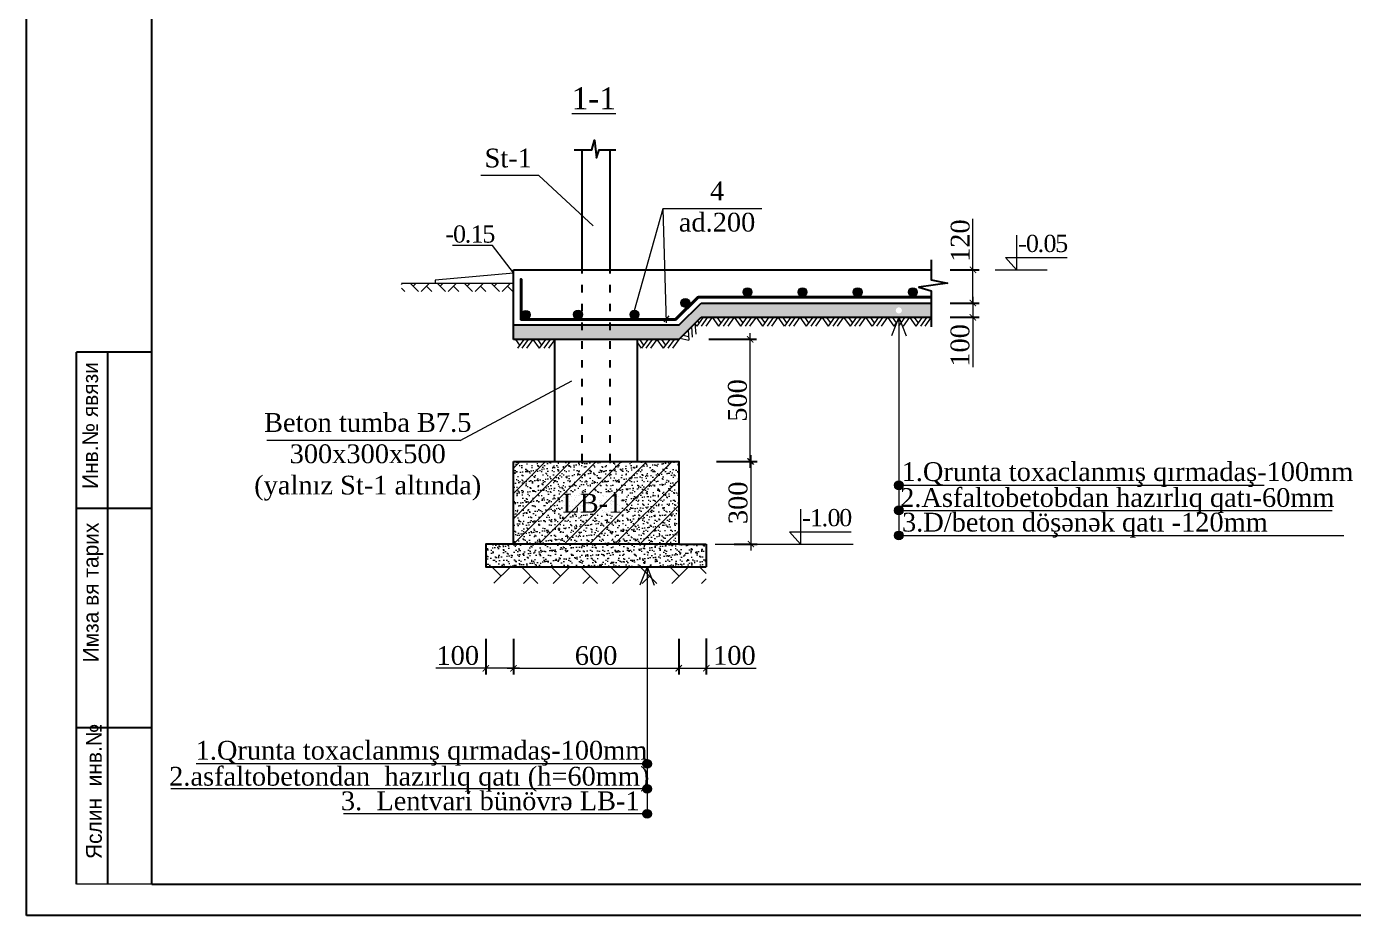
# Model space of a CAD drawing. Header units: millimetres. Extents: x 873544 to 1143527, y -837564 to -766512.
# Drawn here: x 1058726 to 1079909, y -794960 to -780763 of the extents above; entities that cross this region are included whole.
import ezdxf

# ---------------------------------------------------------------- set-up
doc = ezdxf.new("R2010")
doc.units = ezdxf.units.MM
doc.linetypes.add('ACAD_ISO03W100', pattern=[30, 12, -18])
for name, color, linetype, lineweight in [('Seviyyenin shaquli isharesi', 7, 'Continuous', 9), ('Xarici razm.-1', 7, 'Continuous', 9), ('Xarici razm.-2', 7, 'Continuous', 9), ('Yazı-2', 7, 'Continuous', 15)]:
    doc.layers.add(name, color=color, linetype=linetype, lineweight=lineweight)
doc.styles.add('CP_ATTR', font='A3TI(LA).TTF')
doc.styles.get("Standard").update_dxf_attribs({"font": 'times.ttf'})
doc.styles.add('Times New  Roman', font='times.ttf')
doc.styles.add('Times New Roman', font='times.ttf', dxfattribs={"height": 300})
doc.dimstyles.new('Times Roman', dxfattribs={"dimtxt": 350, "dimasz": 100, "dimexe": 100, "dimexo": 300, "dimgap": 50, "dimtad": 1, "dimdec": 0, "dimzin": 0, "dimdsep": 46, "dimtxsty": 'Times New Roman', "dimblk": 'ARCHTICK', "dimcen": -1, "dimdle": 100, "dimclrd": 256, "dimclre": 256, "dimclrt": 256, "dimadec": 0, "dimazin": 0, "dimtfac": 1, "dimtdec": 0, "dimtmove": 0, "dimatfit": 3, "dimfxl": 100, "dimtolj": 1, "dimtzin": 0, "dimlwd": 0, "dimarcsym": 0})
pattern_1 = [(37.5, (281916.9, -706388.2), (-4.000078, 122.353309), [0, -96.52, 0, -107.95, 0, -103.1875]), (7.5, (281916.9, -706388.2), (112.38082, 179.206275), [0, -52.07, 0, -86.995, 0, -33.3375]), (327.5, (281838.79, -706388.2), (197.748093, 0.359296), [0, -31.75, 0, -114.3, 0, -149.225]), (317.5, (281838.79, -706388.2), (190.889113, 55.73233), [0, -15.875, 0, -74.93, 0, -85.725])]

# ---------------------------------------------------------------- blocks, each defined once
blk = doc.blocks.new('_ArchTick')
at = {"color": 0, "linetype": 'ByBlock', "const_width": 0.15}
blk.add_lwpolyline([(-0.5, -0.5), (0.5, 0.5)], dxfattribs=at)
blk = doc.blocks.new('*D220')
at = {"layer": 'Defpoints', "color": 0, "transparency": 16777216}
for p in [(1069694, -787710), (1069720, -789030), (1070289, -789030)]:
    blk.add_point(p, dxfattribs=at)
at = {"layer": 'Xarici razm.-1', "lineweight": -2, "transparency": 16777216}
for p, q in [((1069994, -787710), (1070389, -787710)), ((1070020, -789030), (1070389, -789030))]:
    blk.add_line(p, q, dxfattribs=at)
at = {"layer": 'Xarici razm.-1', "lineweight": 0, "transparency": 16777216}
blk.add_line((1070289, -787610), (1070289, -789130), dxfattribs=at)
at = {"layer": 'Xarici razm.-1', "lineweight": 0, "transparency": 16777216, "xscale": 100, "yscale": 100, "zscale": 100}
for p, rotation in [((1070289, -787710), 90), ((1070289, -789030), 270)]:
    blk.add_blockref('_ArchTick', p, dxfattribs=dict(at, rotation=rotation))
at = {"layer": 'Xarici razm.-1', "lineweight": 5, "transparency": 16777216, "insert": (1070086, -788370), "char_height": 300, "attachment_point": 5, "rotation": 90, "style": 'Times New Roman'}
blk.add_mtext('\\A1;{\\fTimes New Roman|b0|i0|c238|p18;300}', dxfattribs=at)
blk = doc.blocks.new('*D221')
at = {"layer": 'Defpoints', "color": 0, "transparency": 16777216}
for p in [(1066498, -790242), (1069138, -790242), (1069138, -791013)]:
    blk.add_point(p, dxfattribs=at)
at = {"layer": 'Xarici razm.-1', "lineweight": -2, "transparency": 16777216}
for p, q in [((1066498, -790542), (1066498, -791113)), ((1069138, -790542), (1069138, -791113))]:
    blk.add_line(p, q, dxfattribs=at)
at = {"layer": 'Xarici razm.-1', "lineweight": 0, "transparency": 16777216}
blk.add_line((1066398, -791013), (1069238, -791013), dxfattribs=at)
at = {"layer": 'Xarici razm.-1', "lineweight": 0, "transparency": 16777216, "xscale": 100, "yscale": 100, "zscale": 100, "rotation": 180}
blk.add_blockref('_ArchTick', (1066498, -791013), dxfattribs=at)
at = {"layer": 'Xarici razm.-1', "lineweight": 0, "transparency": 16777216, "xscale": 100, "yscale": 100, "zscale": 100}
blk.add_blockref('_ArchTick', (1069138, -791013), dxfattribs=at)
at = {"layer": 'Xarici razm.-1', "lineweight": 5, "transparency": 16777216, "insert": (1067818, -790811), "char_height": 300, "attachment_point": 5, "style": 'Times New Roman'}
blk.add_mtext('\\A1;{\\fTimes New Roman|b0|i0|c238|p18;600}', dxfattribs=at)
blk = doc.blocks.new('*D222')
at = {"layer": 'Defpoints', "color": 0, "transparency": 16777216}
for p in [(1069138, -790242), (1069578, -790237), (1069578, -791011)]:
    blk.add_point(p, dxfattribs=at)
at = {"layer": 'Xarici razm.-1', "lineweight": -2, "transparency": 16777216}
for p, q in [((1069578, -790537), (1069578, -791111)), ((1069138, -790542), (1069138, -791111))]:
    blk.add_line(p, q, dxfattribs=at)
at = {"layer": 'Xarici razm.-1', "lineweight": 0, "transparency": 16777216}
for p, q in [((1069038, -791011), (1069578, -791011)), ((1069578, -791011), (1070375, -791011))]:
    blk.add_line(p, q, dxfattribs=at)
at = {"layer": 'Xarici razm.-1', "lineweight": 0, "transparency": 16777216, "xscale": 100, "yscale": 100, "zscale": 100, "rotation": 180}
blk.add_blockref('_ArchTick', (1069138, -791011), dxfattribs=at)
at = {"layer": 'Xarici razm.-1', "lineweight": 0, "transparency": 16777216, "xscale": 100, "yscale": 100, "zscale": 100}
blk.add_blockref('_ArchTick', (1069578, -791011), dxfattribs=at)
at = {"layer": 'Xarici razm.-1', "lineweight": 5, "transparency": 16777216, "insert": (1070026, -790809), "char_height": 300, "attachment_point": 5, "style": 'Times New Roman'}
blk.add_mtext('\\A1;{\\fTimes New Roman|b0|i0|c238|p18;100}', dxfattribs=at)
blk = doc.blocks.new('*D223')
at = {"layer": 'Defpoints', "color": 0, "transparency": 16777216}
for p in [(1066058, -790242), (1066498, -790242), (1066058, -791013)]:
    blk.add_point(p, dxfattribs=at)
at = {"layer": 'Xarici razm.-1', "lineweight": -2, "transparency": 16777216}
for p, q in [((1066058, -790542), (1066058, -791113)), ((1066498, -790542), (1066498, -791113))]:
    blk.add_line(p, q, dxfattribs=at)
at = {"layer": 'Xarici razm.-1', "lineweight": 0, "transparency": 16777216}
for p, q in [((1066058, -791013), (1065261, -791013)), ((1066598, -791013), (1066058, -791013))]:
    blk.add_line(p, q, dxfattribs=at)
at = {"layer": 'Xarici razm.-1', "lineweight": 0, "transparency": 16777216, "xscale": 100, "yscale": 100, "zscale": 100, "rotation": 180}
blk.add_blockref('_ArchTick', (1066058, -791013), dxfattribs=at)
at = {"layer": 'Xarici razm.-1', "lineweight": 0, "transparency": 16777216, "xscale": 100, "yscale": 100, "zscale": 100}
blk.add_blockref('_ArchTick', (1066498, -791013), dxfattribs=at)
at = {"layer": 'Xarici razm.-1', "lineweight": 5, "transparency": 16777216, "insert": (1065610, -790810), "char_height": 300, "attachment_point": 5, "style": 'Times New Roman'}
blk.add_mtext('\\A1;{\\fTimes New Roman|b0|i0|c238|p18;100}', dxfattribs=at)
blk = doc.blocks.new('*D358')
at = {"layer": 'Defpoints', "color": 0, "transparency": 16777216}
for p in [(1073170, -784649), (1073170, -785179), (1073835, -785179)]:
    blk.add_point(p, dxfattribs=at)
at = {"layer": 'Xarici razm.-1', "lineweight": 0, "transparency": 16777216}
for p, q in [((1073835, -784649), (1073835, -783835)), ((1073835, -785179), (1073835, -784549))]:
    blk.add_line(p, q, dxfattribs=at)
at = {"layer": 'Xarici razm.-1', "lineweight": -2, "transparency": 16777216}
for p, q in [((1073470, -784649), (1073935, -784649)), ((1073470, -785179), (1073935, -785179))]:
    blk.add_line(p, q, dxfattribs=at)
at = {"layer": 'Xarici razm.-1', "lineweight": 0, "transparency": 16777216, "xscale": 100, "yscale": 100, "zscale": 100}
for p, rotation in [((1073835, -784649), 90), ((1073835, -785179), 270)]:
    blk.add_blockref('_ArchTick', p, dxfattribs=dict(at, rotation=rotation))
at = {"layer": 'Xarici razm.-1', "lineweight": 5, "transparency": 16777216, "insert": (1073632, -784183), "char_height": 300, "attachment_point": 5, "rotation": 90, "style": 'Times New Roman'}
blk.add_mtext('\\A1;{\\fTimes New Roman|b0|i0|c238|p18;120}', dxfattribs=at)
blk = doc.blocks.new('*D254')
at = {"layer": 'Defpoints', "color": 0, "transparency": 16777216}
for p in [(1069320, -785759), (1070278, -785759), (1069438, -787710)]:
    blk.add_point(p, dxfattribs=at)
at = {"layer": 'Xarici razm.-1', "lineweight": 0, "transparency": 16777216}
blk.add_line((1070278, -787810), (1070278, -785659), dxfattribs=at)
at = {"layer": 'Xarici razm.-1', "lineweight": -2, "transparency": 16777216}
for p, q in [((1069620, -785759), (1070378, -785759)), ((1069738, -787710), (1070378, -787710))]:
    blk.add_line(p, q, dxfattribs=at)
at = {"layer": 'Xarici razm.-1', "lineweight": 0, "transparency": 16777216, "xscale": 100, "yscale": 100, "zscale": 100}
for p, rotation in [((1070278, -785759), 90), ((1070278, -787710), 270)]:
    blk.add_blockref('_ArchTick', p, dxfattribs=dict(at, rotation=rotation))
at = {"layer": 'Xarici razm.-1', "lineweight": 5, "transparency": 16777216, "insert": (1070076, -786735), "char_height": 300, "attachment_point": 5, "rotation": 90, "style": 'Times New Roman'}
blk.add_mtext('\\A1;{\\fTimes New Roman|b0|i0|c238|p18;500}', dxfattribs=at)
blk = doc.blocks.new('*D364')
at = {"layer": 'Defpoints', "color": 0, "transparency": 16777216}
for p in [(1073170, -785179), (1073170, -785407), (1073832, -785407)]:
    blk.add_point(p, dxfattribs=at)
at = {"layer": 'Xarici razm.-1', "lineweight": -2, "transparency": 16777216}
for p, q in [((1073470, -785179), (1073932, -785179)), ((1073470, -785407), (1073932, -785407))]:
    blk.add_line(p, q, dxfattribs=at)
at = {"layer": 'Xarici razm.-1', "lineweight": 0, "transparency": 16777216}
for p, q in [((1073832, -785079), (1073832, -785407)), ((1073832, -785407), (1073832, -786204))]:
    blk.add_line(p, q, dxfattribs=at)
at = {"layer": 'Xarici razm.-1', "lineweight": 0, "transparency": 16777216, "xscale": 100, "yscale": 100, "zscale": 100}
for p, rotation in [((1073832, -785179), 90), ((1073832, -785407), 270)]:
    blk.add_blockref('_ArchTick', p, dxfattribs=dict(at, rotation=rotation))
at = {"layer": 'Xarici razm.-1', "lineweight": 5, "transparency": 16777216, "insert": (1073629, -785856), "char_height": 300, "attachment_point": 5, "rotation": 90, "style": 'Times New Roman'}
blk.add_mtext('\\A1;{\\fTimes New Roman|b0|i0|c238|p18;100}', dxfattribs=at)
blk = doc.blocks.new('dsdvvvf')
at = {"lineweight": 25}
for p, q in [((944974, -669340), (944974, -639584)), ((947069, -659911), (945812, -659911)), ((947069, -662530), (945813, -662530)), ((947069, -666197), (945813, -666197)), ((987093, -669340), (944974, -669340))]:
    blk.add_line(p, q, dxfattribs=at)
at = {"lineweight": 25, "ltscale": 15}
for q in [(947069, -640107), (986569, -668816)]:
    blk.add_line((947069, -668816), q, dxfattribs=at)
at = {"lineweight": 25, "ltscale": 0.25}
for p, q in [((945811, -668816), (945812, -659911)), ((946335, -668817), (946335, -659911))]:
    blk.add_line(p, q, dxfattribs=at)
blk.add_line((947069, -668816), (945811, -668816))
at = {"color": 0, "lineweight": 5, "ltscale": 15}
blk.add_line((944974, -669340), (947069, -669340), dxfattribs=at)
at = {"lineweight": 25, "char_height": 261.94, "width": 6244.49, "attachment_point": 1, "rotation": 90, "style": 'CP_ATTR'}
for s, insert in [('\\pt3143;Инв.№ явязи', (945908, -662202)), ('\\pt3143;Имза вя тарих', (945917, -665104)), ('\\pt3143;Яслин  инв.№', (945970, -668396))]:
    blk.add_mtext(s, dxfattribs=dict(at, insert=insert))

msp = doc.modelspace()

# ---------------------------------------------------------------- hatches: boundary and pattern name
at = {"layer": 'Xarici razm.-1', "lineweight": 5}
h = msp.add_hatch(dxfattribs=at)
h.set_pattern_fill('AR-HBONE', color=140, scale=1.5)
h.set_pattern_definition([(45, (283829.3, -705381.72), (2e-14, 215.526147), [457.2, -152.4]), (135, (283937.06, -705273.96), (2e-14, 215.526147), [457.2, -152.4])])
h.paths.add_polyline_path([(1066498, -784862.5), (1064709.6, -784862.5), (1064709.6, -784996.5), (1066498, -784996.5)])
at = {"layer": 'Xarici razm.-1', "lineweight": 13}
h = msp.add_hatch(color=140, dxfattribs=at)
h.dxf.hatch_style = 1
h.paths.add_polyline_path([(1070163.6, -785004.2, 1), (1070303.5, -785004.2, 1)])
h = msp.add_hatch(color=140, dxfattribs=at)
h.dxf.hatch_style = 1
h.paths.add_polyline_path([(1071043.6, -785004.2, 1), (1071183.5, -785004.2, 1)])
h = msp.add_hatch(color=140, dxfattribs=at)
h.dxf.hatch_style = 1
h.paths.add_polyline_path([(1071923.6, -785004.2, 1), (1072063.5, -785004.2, 1)])
h = msp.add_hatch(color=140, dxfattribs=at)
h.dxf.hatch_style = 1
h.paths.add_polyline_path([(1072803.6, -785004.2, 1), (1072943.5, -785004.2, 1)])
at = {"layer": 'Xarici razm.-1', "lineweight": 5}
h = msp.add_hatch(dxfattribs=at)
h.set_pattern_fill('AR-SAND', color=140, scale=2.5)
h.set_pattern_definition([(37.5, (283829.3, -705414.3), (-4.000078, 122.353309), [0, -96.52, 0, -107.95, 0, -103.1875]), (7.5, (283829.3, -705414.3), (112.38082, 179.206275), [0, -52.07, 0, -86.995, 0, -33.3375]), (327.5, (283751.2, -705414.3), (197.748093, 0.359296), [0, -31.75, 0, -114.3, 0, -149.225]), (317.5, (283751.2, -705414.3), (190.889113, 55.73233), [0, -15.875, 0, -74.93, 0, -85.725])])
h.paths.add_polyline_path([(1072651.2, -785178.9), (1072651.2, -785248.5, -0.4142136), (1072700.1, -785297.5, -0.4142136), (1072651.2, -785346.5), (1072651.2, -785407.2), (1073169.6, -785407.2), (1073169.6, -785178.9)])
h.paths.add_polyline_path([(1069495.8, -785178.9), (1069138, -785531.2), (1068042.4, -785531.2), (1068042.4, -785759.5), (1069138, -785759.5), (1069495.8, -785407.2), (1072651.2, -785407.2), (1072651.2, -785346.5, -0.4142136), (1072602.2, -785297.5, -0.4142136), (1072651.2, -785248.5), (1072651.2, -785178.9)])
h.paths.add_polyline_path([(1068042.4, -785759.5), (1068042.4, -785531.2), (1067593.6, -785531.2), (1067593.6, -785759.5)])
h.paths.add_polyline_path([(1066498, -785531.2), (1066498, -785759.5), (1067593.6, -785759.5), (1067593.6, -785531.2)])
at = {"layer": 'Xarici razm.-1', "lineweight": 13}
h = msp.add_hatch(color=140, dxfattribs=at)
h.dxf.hatch_style = 1
h.paths.add_polyline_path([(1069173.1, -785178.1, 1), (1069313.1, -785178.1, 1)])
h = msp.add_hatch(color=140, dxfattribs=at)
h.dxf.hatch_style = 1
h.paths.add_polyline_path([(1066625.2, -785366, 1), (1066765.2, -785366, 1)])
h = msp.add_hatch(color=140, dxfattribs=at)
h.dxf.hatch_style = 1
h.paths.add_polyline_path([(1067460.2, -785364.1, 1), (1067600.1, -785364.1, 1)])
h = msp.add_hatch(color=140, dxfattribs=at)
h.dxf.hatch_style = 1
h.paths.add_polyline_path([(1068360, -785364.1, 1), (1068499.9, -785364.1, 1)])
at = {"layer": 'Xarici razm.-1', "lineweight": 5}
h = msp.add_hatch(dxfattribs=at)
h.set_pattern_fill('ANSI31', color=140, scale=90)
h.set_pattern_definition([(45, (281916.9, -706388.2), (-202.05576, 202.05576), [])])
h.paths.add_polyline_path([(1069138, -787710.2), (1068262.4, -787710.2), (1067373.6, -787710.2), (1066498, -787710.2), (1066498, -789030.2), (1069138, -789030.2)])
at = {"layer": 'Xarici razm.-1', "lineweight": 9}
h = msp.add_hatch(dxfattribs=at)
h.set_pattern_fill('AR-SAND', color=140, scale=2.5)
h.set_pattern_definition(pattern_1)
h.paths.add_polyline_path([(1067373.6, -787710.2), (1066498, -787710.2), (1066498, -789030.2), (1069138, -789030.2), (1069138, -787710.2), (1068262.4, -787710.2)])
at = {"layer": 'Xarici razm.-1', "lineweight": 13}
h = msp.add_hatch(color=140, dxfattribs=at)
h.dxf.hatch_style = 1
h.paths.add_polyline_path([(1072581.2, -788090.3, 1), (1072721.1, -788090.3, 1)])
h = msp.add_hatch(color=140, dxfattribs=at)
h.dxf.hatch_style = 1
h.paths.add_polyline_path([(1072581.2, -788490.3, 1), (1072721.1, -788490.3, 1)])
h = msp.add_hatch(color=140, dxfattribs=at)
h.dxf.hatch_style = 1
h.paths.add_polyline_path([(1072581.2, -788890.3, 1), (1072721.1, -788890.3, 1)])
at = {"layer": 'Xarici razm.-1', "lineweight": 9}
h = msp.add_hatch(dxfattribs=at)
h.set_pattern_fill('AR-SAND', color=140, scale=2.5)
h.set_pattern_definition(pattern_1)
h.paths.add_polyline_path([(1066498, -789030.2), (1066058, -789030.2), (1066058, -789393.6), (1069578, -789393.6), (1069578, -789030.2), (1069138, -789030.2)])
at = {"layer": 'Xarici razm.-1', "lineweight": 5}
h = msp.add_hatch(dxfattribs=at)
h.set_pattern_fill('AR-HBONE', color=140, scale=3.3)
h.set_pattern_definition([(45, (203096.35, -699215.9), (5e-14, 474.15752), [1005.84, -335.28]), (135, (203333.42, -698978.8), (5e-14, 474.15752), [1005.84, -335.28])])
h.paths.add_polyline_path([(1069578, -789393.6), (1066058, -789393.6), (1066058, -789655.4), (1069578, -789660.6)])
at = {"layer": 'Xarici razm.-1', "lineweight": 13}
h = msp.add_hatch(color=140, dxfattribs=at)
h.dxf.hatch_style = 1
h.paths.add_polyline_path([(1068561.9, -792538.2, 1), (1068701.8, -792538.2, 1)])
h = msp.add_hatch(color=140, dxfattribs=at)
h.dxf.hatch_style = 1
h.paths.add_polyline_path([(1068561.9, -792938.2, 1), (1068701.8, -792938.2, 1)])
h = msp.add_hatch(color=140, dxfattribs=at)
h.dxf.hatch_style = 1
h.paths.add_polyline_path([(1068561.9, -793338.2, 1), (1068701.8, -793338.2, 1)])

# ---------------------------------------------------------------- linework, layer by layer
at = {"layer": 'Seviyyenin shaquli isharesi', "lineweight": 13}
for points in [[(1074528.1, -784093.1), (1074528.1, -784650.9), (1074352.1, -784452.9), (1075338.4, -784452.9)], [(1071080.5, -788472.4), (1071080.5, -789030.2), (1070904.5, -788832.2), (1071890.9, -788832.2)]]:
    msp.add_lwpolyline(points, dxfattribs=at)
at = {"layer": 'Xarici razm.-1', "lineweight": 25}
for p, q in [((1067593.6, -784650.9), (1067593.6, -782734.8)), ((1068042.4, -784650.9), (1068042.4, -782734.8)), ((1066498, -785759.5), (1066498, -784650.9)), ((1066498, -784650.9), (1073169.6, -784650.9)), ((1069138, -785531.2), (1069495.8, -785178.9)), ((1069495.8, -785178.9), (1073169.6, -785178.9)), ((1069138, -785759.5), (1069495.8, -785407.2)), ((1069495.8, -785407.2), (1073169.6, -785407.2)), ((1069138, -785531.2), (1066498, -785531.2)), ((1069138, -785759.5), (1066498, -785759.5)), ((1067158, -787710.2), (1067158, -785759.5)), ((1068478, -787710.2), (1068478, -785759.5))]:
    msp.add_line(p, q, dxfattribs=at)
at = {"layer": 'Xarici razm.-1', "lineweight": 13}
for p, q in [((1066902.4, -783144.5), (1065978.7, -783144.5)), ((1066902.4, -783144.5), (1067772.1, -783945.2)), ((1068885.3, -783676), (1068425.2, -785304.2)), ((1070463.5, -783676), (1068885.3, -783676)), ((1068885.3, -783676), (1068935.5, -785497)), ((1066162.2, -784262.9), (1065527.6, -784262.9)), ((1066498, -784694.9), (1066162.2, -784262.9)), ((1072651.2, -785407.2), (1072651.2, -788890.3)), ((1065650.8, -787374.4), (1067429.6, -786421.9)), ((1065650.8, -787374.4), (1062564.3, -787374.4)), ((1072651.2, -788090.3), (1078485.6, -788090.3)), ((1072651.2, -788490.3), (1079567, -788490.3)), ((1072651.2, -788890.3), (1079757.1, -788890.3)), ((1068631.8, -789393.6), (1068631.8, -793338.2)), ((1068631.8, -792538.2), (1061434.4, -792538.2)), ((1068631.8, -792938.2), (1061028.5, -792938.2)), ((1068631.8, -793338.2), (1063783.8, -793338.2))]:
    msp.add_line(p, q, dxfattribs=at)
at = {"layer": 'Xarici razm.-1', "lineweight": 5}
for p, q in [((1066498, -784700.9), (1065247.6, -784815.7)), ((1065247.6, -784815.7), (1065247.6, -784862.5)), ((1066498, -784650.9), (1066498, -784694.9)), ((1066498, -784650.9), (1066498, -784700.9)), ((1064709.6, -784862.5), (1066498, -784862.5)), ((1068978.1, -785383), (1068898.5, -785480.6)), ((1069526.9, -785407.2), (1069425.1, -785546.9)), ((1069599.4, -785407.2), (1069497.5, -785546.9)), ((1069671.8, -785407.2), (1069570, -785546.9)), ((1069671.8, -785407.2), (1069773.7, -785546.9)), ((1069744.3, -785407.2), (1069810.5, -785498)), ((1069876.7, -785407.2), (1069774.9, -785546.9)), ((1069949.2, -785407.2), (1069847.3, -785546.9)), ((1070021.6, -785407.2), (1069919.8, -785546.9)), ((1070021.6, -785407.2), (1070123.5, -785546.9)), ((1070094.1, -785407.2), (1070160.3, -785498)), ((1070226.5, -785407.2), (1070124.6, -785546.9)), ((1070298.9, -785407.2), (1070197.1, -785546.9)), ((1070371.4, -785407.2), (1070269.5, -785546.9)), ((1070371.4, -785407.2), (1070473.2, -785546.9)), ((1070443.8, -785407.2), (1070510, -785498)), ((1070576.3, -785407.2), (1070474.4, -785546.9)), ((1070648.7, -785407.2), (1070546.9, -785546.9)), ((1070721.2, -785407.2), (1070619.3, -785546.9)), ((1070721.2, -785407.2), (1070823, -785546.9)), ((1070793.6, -785407.2), (1070859.8, -785498)), ((1070926, -785407.2), (1070824.2, -785546.9)), ((1070998.5, -785407.2), (1070896.6, -785546.9)), ((1071070.9, -785407.2), (1070969.1, -785546.9)), ((1071070.9, -785407.2), (1071172.8, -785546.9)), ((1071143.4, -785407.2), (1071209.6, -785498)), ((1071275.8, -785407.2), (1071174, -785546.9)), ((1071348.3, -785407.2), (1071246.4, -785546.9)), ((1071420.7, -785407.2), (1071318.9, -785546.9)), ((1071420.7, -785407.2), (1071522.6, -785546.9)), ((1071493.2, -785407.2), (1071559.4, -785498)), ((1071625.6, -785407.2), (1071523.7, -785546.9)), ((1071698, -785407.2), (1071596.2, -785546.9)), ((1071770.5, -785407.2), (1071668.6, -785546.9)), ((1071770.5, -785407.2), (1071872.3, -785546.9)), ((1071842.9, -785407.2), (1071909.1, -785498)), ((1071975.4, -785407.2), (1071873.5, -785546.9)), ((1072047.8, -785407.2), (1071946, -785546.9)), ((1072120.3, -785407.2), (1072018.4, -785546.9)), ((1072120.3, -785407.2), (1072222.1, -785546.9)), ((1072192.7, -785407.2), (1072258.9, -785498)), ((1072325.1, -785407.2), (1072223.3, -785546.9)), ((1072397.6, -785407.2), (1072295.7, -785546.9)), ((1072470, -785407.2), (1072368.2, -785546.9)), ((1072470, -785407.2), (1072571.9, -785546.9)), ((1072542.5, -785407.2), (1072608.7, -785498)), ((1072674.9, -785407.2), (1072573.1, -785546.9)), ((1072747.4, -785407.2), (1072645.5, -785546.9)), ((1072819.8, -785407.2), (1072718, -785546.9)), ((1072819.8, -785407.2), (1072921.7, -785546.9)), ((1072892.3, -785407.2), (1072958.5, -785498)), ((1073024.7, -785407.2), (1072922.8, -785546.9)), ((1073097.1, -785407.2), (1072995.3, -785546.9)), ((1073169.6, -785407.2), (1073067.7, -785546.9)), ((1069285.6, -785614.1), (1069298.1, -785773.4)), ((1069340.1, -785560.4), (1069353.1, -785726.2)), ((1069394.7, -785506.8), (1069423.9, -785546.9)), ((1069394.7, -785506.8), (1069408.2, -785679.1)), ((1069436.8, -785465.2), (1069460.7, -785498)), ((1066530.9, -785759.5), (1066597.1, -785850.3)), ((1066663.3, -785759.5), (1066561.4, -785899.2)), ((1066735.8, -785759.5), (1066633.9, -785899.2)), ((1066808.2, -785759.5), (1066706.4, -785899.2)), ((1066808.2, -785759.5), (1066910.1, -785899.2)), ((1066880.7, -785759.5), (1066946.9, -785850.3)), ((1067013.1, -785759.5), (1066911.2, -785899.2)), ((1067085.5, -785759.5), (1066983.7, -785899.2)), ((1067158, -785759.5), (1067056.1, -785899.2)), ((1067158, -785759.5), (1067158, -786333)), ((1068478, -785813.7), (1068540.3, -785899.2)), ((1068510.9, -785759.5), (1068577.1, -785850.3)), ((1068643.3, -785759.5), (1068541.4, -785899.2)), ((1068715.8, -785759.5), (1068613.9, -785899.2)), ((1068788.2, -785759.5), (1068686.4, -785899.2)), ((1068788.2, -785759.5), (1068890.1, -785899.2)), ((1068860.7, -785759.5), (1068926.9, -785850.3)), ((1068993.1, -785759.5), (1068891.2, -785899.2)), ((1069065.5, -785759.5), (1068963.7, -785899.2)), ((1069138, -785759.5), (1069036.1, -785899.2)), ((1069156.9, -785740.9), (1069297.2, -785774.1)), ((1069206.1, -785692.4), (1069293.4, -785713.1)), ((1067158, -786333), (1067158, -785959.3))]:
    msp.add_line(p, q, dxfattribs=at)
at = {"layer": 'Xarici razm.-1', "color": 6, "lineweight": 5}
for p, q in [((1074188, -784649.1), (1075017.4, -784649.1)), ((1069719.8, -789030.2), (1071922.7, -789030.2))]:
    msp.add_line(p, q, dxfattribs=at)
at = {"layer": 'Xarici razm.-1', "color": 7, "lineweight": 13}
for p, q in [((1072651.2, -785407.2), (1072535.2, -785701.4)), ((1072651.2, -785407.2), (1072767.1, -785701.4)), ((1068631.8, -789393.6), (1068515.9, -789687.8)), ((1068631.8, -789393.6), (1068747.8, -789687.8))]:
    msp.add_line(p, q, dxfattribs=at)
at = {"layer": 'Xarici razm.-1', "color": 4, "lineweight": 25}
for p, q in [((1069138, -789030.2), (1069578, -789030.2)), ((1069578, -789030.2), (1069578, -789393.6))]:
    msp.add_line(p, q, dxfattribs=at)
for points in [[(1067466.5, -782734.8), (1067748.3, -782734.8), (1067795.5, -782577.5), (1067826.4, -782862.4), (1067868, -782734.8), (1068135.1, -782734.8)], [(1066498, -787710.2), (1069138, -787710.2), (1069138, -789030.2), (1066498, -789030.2), (1066498, -787710.2)], [(1066498, -789030.2), (1066058, -789030.2), (1066058, -789393.6), (1069578, -789393.6)]]:
    msp.add_lwpolyline(points, dxfattribs=at)
at = {"layer": 'Xarici razm.-1', "lineweight": 25}
msp.add_lwpolyline([(1073169.6, -784487.2), (1073169.6, -784811.1), (1073427.7, -784860.8), (1072968.7, -784923.9), (1073169.6, -784984.1), (1073169.6, -785559.3)], dxfattribs=at)
at = {"layer": 'Xarici razm.-1', "color": 11, "lineweight": 40}
msp.add_lwpolyline([(1066621, -784799.5), (1066621, -784799.5, 0.9998015), (1066621, -784799.5), (1066621, -784799.5, 0.0027941), (1066621, -784799.5), (1066621, -785440.5), (1069088.5, -785440.5), (1069446.3, -785088.2), (1073169.6, -785088.2)], format="xyb", dxfattribs=at)
at = {"layer": 'Xarici razm.-1', "lineweight": 13}
for centre in [(1070233.6, -785004.2), (1071113.6, -785004.2), (1071993.6, -785004.2), (1072873.6, -785004.2), (1069243.1, -785178.1), (1066695.2, -785366), (1067530.2, -785364.1), (1068430, -785364.1), (1072651.2, -788090.3), (1072651.2, -788490.3), (1072651.2, -788890.3), (1068631.8, -792538.2), (1068631.8, -792938.2), (1068631.8, -793338.2)]:
    msp.add_circle(centre, 70, dxfattribs=at)
at = {"layer": 'Xarici razm.-2', "linetype": 'ACAD_ISO03W100', "lineweight": 25, "ltscale": 10}
for p, q in [((1067593.6, -787710.2), (1067593.6, -784650.9)), ((1068042.4, -787710.2), (1068042.4, -784650.9))]:
    msp.add_line(p, q, dxfattribs=at)

# ---------------------------------------------------------------- block references
at = {"layer": 'Xarici razm.-1', "color": 131, "xscale": 0.9542382500128979, "yscale": 0.9542382500128979, "zscale": 0.9542382500128979}
msp.add_blockref('dsdvvvf', (156996.3, -156250.4), dxfattribs=at)

# ---------------------------------------------------------------- texts
at = {"color": 0, "lineweight": 0, "width": 16161.622, "attachment_point": 2}
for s, insert, char_height in [('{\\fTimes New Roman|b0|i0|c238|p18;\\L1-1}', (1067781.4, -781734.5), 350), ('{\\fTimes New Roman|b0|i0|c238|p18;St-1}', (1066415.4, -782713.2), 300), ('{\\fTimes New Roman|b0|i0|c238|p18;4\\fTimes New Roman|b0|i0|c204|p18;\\P\\fTimes New Roman|b0|i0|c238|p18;ad.200}', (1069749.3, -783238.2), 300), ('{\\fTimes New Roman|b0|i0|c0|p18;1.\\fTimes New Roman|b0|i0|c238|p18;Qrunta toxaclanmış qırmadaş-100mm}', (1076301.2, -787721.6), 300), ('2.Asfaltobetobdan{\\fTimes New Roman|b0|i0|c238|p18; hazırlıq qatı-}60{\\fTimes New Roman|b0|i0|c238|p18;mm}', (1076139.2, -788135.4), 300), ('{\\fTimes New Roman|b0|i0|c238|p18;LB-1}', (1067758, -788226.2), 300), ('{\\fTimes New Roman|b0|i0|c0|p18;3.\\fTimes New Roman|b0|i0|c238|p18;D/beton döşə\\fTimes New Roman|b0|i0|c0|p18;n\\fTimes New Roman|b0|i0|c238|p18;ə\\fTimes New Roman|b0|i0|c0|p18;k\\fTimes New Roman|b0|i0|c238|p18; qatı -120mm}', (1075621.5, -788529.2), 300), ('{\\fTimes New Roman|b0|i0|c0|p18;1.\\fTimes New Roman|b0|i0|c238|p18;Qrunta toxaclanmış qırmadaş-100mm}', (1065031.1, -792171.9), 300), ('{\\fTimes New Roman|b0|i0|c238|p18; \\fTimes New Roman|b0|i0|c0|p18;2.asfaltobetondan\\fTimes New Roman|b0|i0|c238|p18;  hazırlıq qatı (h=\\fTimes New Roman|b0|i0|c0|p18;60\\fTimes New Roman|b0|i0|c238|p18;mm)}', (1064779.9, -792586.8), 300), ('{\\fTimes New Roman|b0|i0|c0|p18;3.\\fTimes New Roman|b0|i0|c238|p18;  Lentvari bünövrə LB-1}', (1066129, -792979.1), 300)]:
    msp.add_mtext(s, dxfattribs=dict(at, insert=insert, char_height=char_height))
at = {"color": 0, "lineweight": 0, "insert": (1064172.6, -786936.6), "char_height": 300, "width": 16161.622, "attachment_point": 2, "style": 'Times New  Roman'}
msp.add_mtext('{\\fTimes New Roman|b0|i0|c238|p18;Beton tumba B7.5\\P300x300x500\\P(yalnız St-1 altında)}', dxfattribs=at)
at = {"layer": 'Yazı-2', "char_height": 275, "attachment_point": 5}
for s, insert in [('{\\fTimes New Roman|b0|i0|c238|p18;\\T0.9;-0.15}', (1065799.9, -784079.9)), ('{\\fTimes New Roman|b0|i0|c238|p18;\\T0.9;-0.05}', (1074945.1, -784230.4)), ('{\\fTimes New Roman|b0|i0|c238|p18;\\T0.9;-1.00}', (1071497.5, -788609.7))]:
    msp.add_mtext(s, dxfattribs=dict(at, insert=insert))

# ---------------------------------------------------------------- dimensions: what is measured, and where the dimension line sits
at = {"layer": 'Xarici razm.-1', "lineweight": 5}
dim = msp.add_linear_dim(base=(1073834.9, -785178.9), p1=(1073169.6, -784649.1), p2=(1073169.6, -785178.9), angle=90, text='{\\fTimes New Roman|b0|i0|c238|p18;120}', dimstyle='Times Roman', dxfattribs=at)
dim.commit()
dim.dimension.update_dxf_attribs({"geometry": '*D358', "text_midpoint": (1073834.9, -784182.9), "dimtype": 160})
for base, p1, p2, text, picture, middle in [((1073832.1, -785407.2), (1073169.6, -785178.9), (1073169.6, -785407.2), '{\\fTimes New Roman|b0|i0|c238|p18;100}', '*D364', (1073629.5, -785855.6)), ((1070278.3, -785759.5), (1069438, -787710.2), (1069320.3, -785759.5), '{\\fTimes New Roman|b0|i0|c238|p18;500}', '*D254', (1070075.7, -786734.8))]:
    dim = msp.add_linear_dim(base=base, p1=p1, p2=p2, angle=90, text=text, dimstyle='Times Roman', dxfattribs=at)
    dim.commit()
    dim.dimension.update_dxf_attribs({"geometry": picture, "text_midpoint": middle})
at = {"layer": 'Xarici razm.-1', "color": 4, "lineweight": 5}
dim = msp.add_linear_dim(base=(1070289, -789030.2), p1=(1069693.8, -787710.2), p2=(1069719.8, -789030.2), angle=90, text='{\\fTimes New Roman|b0|i0|c238|p18;300}', dimstyle='Times Roman', dxfattribs=at)
dim.commit()
dim.dimension.update_dxf_attribs({"geometry": '*D220', "text_midpoint": (1070086.4, -788370.2)})
for base, p2, text, picture, middle in [((1066058, -791013.1), (1066058, -790241.6), '{\\fTimes New Roman|b0|i0|c238|p18;100}', '*D223', (1065609.6, -790810.5)), ((1069138, -791013.3), (1069138, -790241.7), '{\\fTimes New Roman|b0|i0|c238|p18;600}', '*D221', (1067818, -790810.7))]:
    dim = msp.add_linear_dim(base=base, p1=(1066498, -790241.6), p2=p2, text=text, dimstyle='Times Roman', dxfattribs=at)
    dim.commit()
    dim.dimension.update_dxf_attribs({"geometry": picture, "text_midpoint": middle})
dim = msp.add_linear_dim(base=(1069578, -791011.3), p1=(1069138, -790241.7), p2=(1069578, -790237.1), text='{\\fTimes New Roman|b0|i0|c238|p18;100}', dimstyle='Times Roman', override={"dimexe": 100, "dimexo": 300}, dxfattribs=at)
dim.commit()
dim.dimension.update_dxf_attribs({"geometry": '*D222', "text_midpoint": (1070026.4, -790808.7)})

doc.saveas('drawing.dxf')
